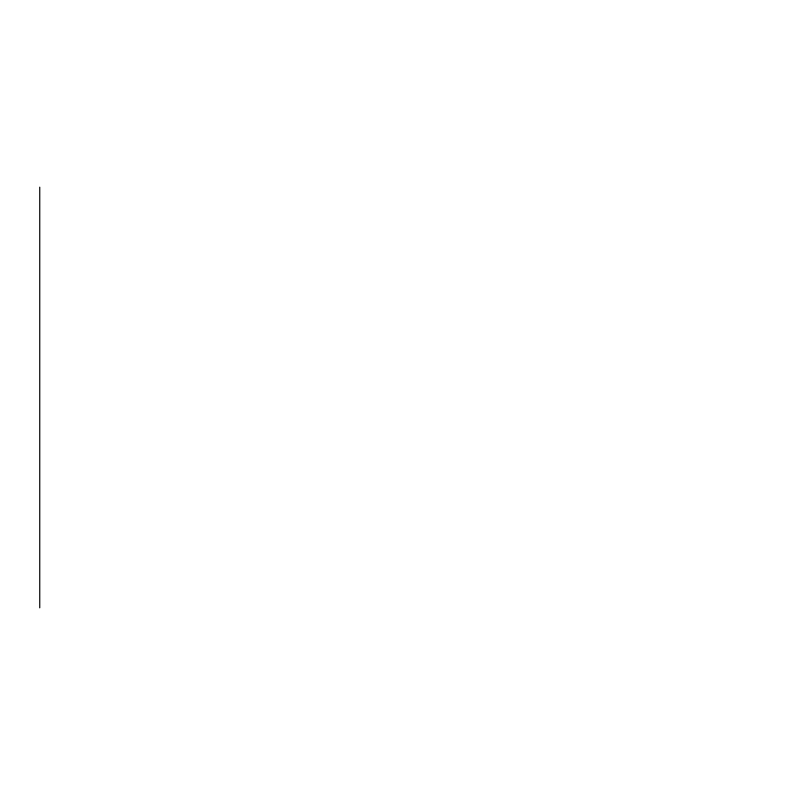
<?xml version="1.0" encoding="UTF-8"?>
<svg xmlns="http://www.w3.org/2000/svg" width="795" height="795" viewBox="0 0 795 795"><rect width="100%" height="100%" fill="white"/><g stroke="black" fill="none" stroke-linecap="round" stroke-linejoin="round"><path stroke-width="1.19" d="M39.75 187.163L39.75 607.837"/></g></svg>
